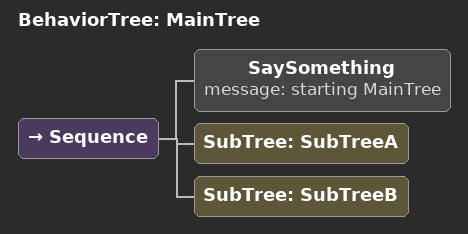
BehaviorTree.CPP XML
<root BTCPP_format="4">
    <BehaviorTree ID="MainTree">
        <Sequence>
            <SaySomething message="starting MainTree" />
            <SubTree ID="SubTreeA" />
            <SubTree ID="SubTreeB" />
        </Sequence>
    </BehaviorTree>
</root>
